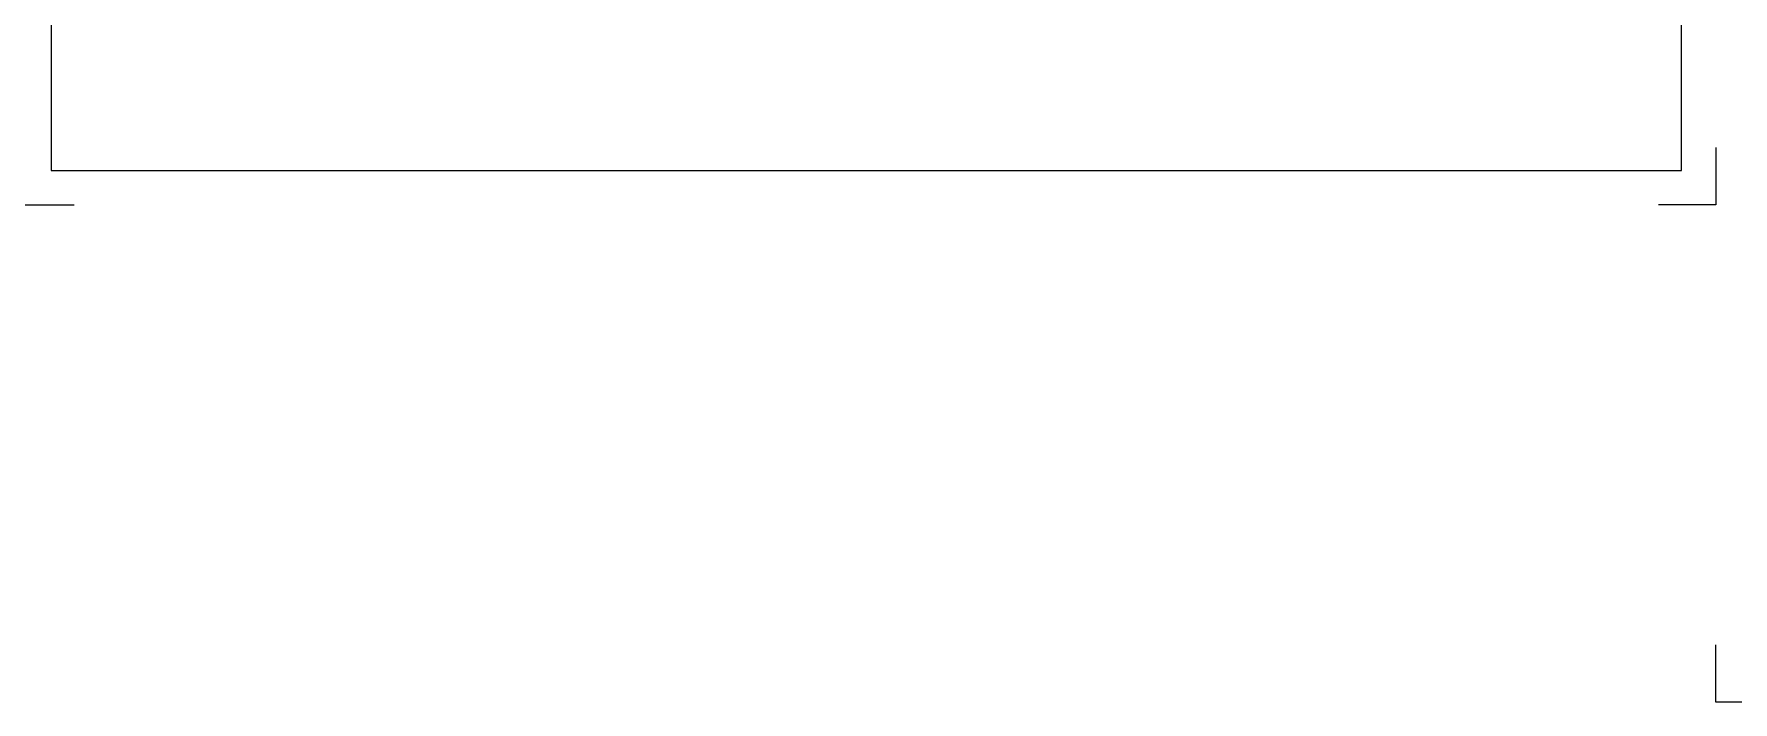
# Model space of a CAD drawing. Header units: metres. Extents: x -5618 to 118954, y -306 to 4637.
# Drawn here: x 56661 to 57651, y 604 to 993 of the extents above; entities that cross this region are included whole.
import ezdxf

# ---------------------------------------------------------------- set-up
doc = ezdxf.new("R2010")
doc.units = ezdxf.units.M

msp = doc.modelspace()

# ---------------------------------------------------------------- linework, layer by layer
msp.add_lwpolyline([(56670.62618594059, 1573.712058279179), (56670.62618594059, 913.7780582790539), (57620.53118594038, 913.7780582790539), (57620.53118594038, 1573.712058279179)], close=True)
for points in [[(56650.62818594045, 927.110058279107), (56650.62818594045, 893.7800582791489), (56683.95818594052, 893.7800582791489)], [(57640.52918594052, 927.1100582493046), (57640.52918594052, 893.7800582791489), (57607.19918594068, 893.7800582791489)], [(57673.85918591091, 603.809024356695), (57640.52918591118, 603.809024356695), (57640.52918591118, 637.1390243567695)]]:
    msp.add_lwpolyline(points)

doc.saveas('drawing.dxf')
